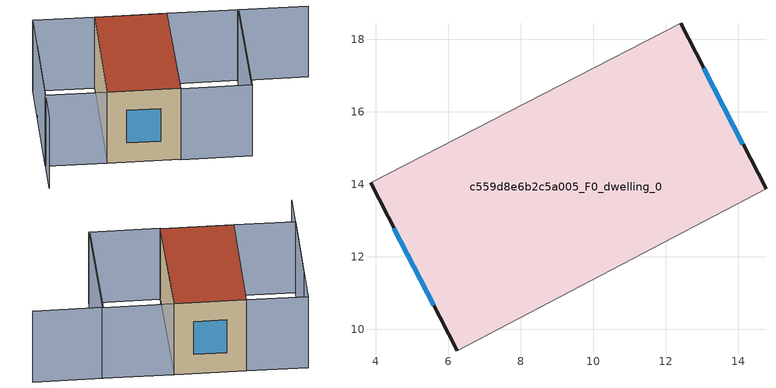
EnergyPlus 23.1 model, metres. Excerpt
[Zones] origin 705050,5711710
c559d8e6b2c5a005_F0_dwelling_0
 floor ground (EU_floor_Construction): 12.4,18.43 14.76,13.88 6.24,9.41 3.85,14.04 z0
 wall outside (EU_wall_Construction): 3.85,14.04 6.24,9.41 / 14.76,13.88 12.4,18.43 z0:6
 wall adiabatic (EU_wall_Construction): 12.4,18.43 3.85,14.04 / 6.24,9.41 14.76,13.88 z0:6
 window (EU_Window_Construction): 4.5,12.79 5.59,10.66 / 14.13,15.11 13.04,17.2 z1.62:4.38
 roof outside (EU_roof_Construction): 14.76,13.88 12.4,18.43 3.85,14.04 6.24,9.41 z6
shading: 8.52,4.95 17.06,9.41 / 17.06,9.41 19.37,5 / 7.51,20.83 -0.63,16.63 / 6.21,9.4 14.76,13.88 / 14.76,13.88 17.12,9.37 / 17.12,9.37 8.57,4.9 / 8.57,4.9 6.21,9.4 / 1.85,17.92 10.4,22.32 / 10.4,22.32 12.4,18.44 / 12.4,18.44 3.85,14.03 / 3.85,14.03 1.85,17.92 z0:6
[Building]
EU S2 Campaign: North Axis=0; Terrain=City; Solar Distribution=FullExterior
[Site:Location]
London: Latitude=51.5; Longitude=-0.5; Time Zone=0; Elevation=25
[SizingPeriod:WeatherFileDays]
AnnualSizingPeriod: Begin Month=1; Begin Day of Month=1; End Month=12; End Day of Month=31; Day of Week for Start Day=Monday; Use Weather File Daylight Saving Period=No; Use Weather File Rain and Snow Indicators=No
[MATERIAL]
EU_InternalMass_Material: Roughness=MediumRough; Thickness=0.1; Conductivity=1; Density=1800; Specific Heat=900; Thermal Absorptance=0.9; Solar Absorptance=0.7; Visible Absorptance=0.7
[MATERIAL:NOMASS] Roughness=MediumRough; Thermal Absorptance=0.9; Solar Absorptance=0.7; Visible Absorptance=0.7
Name | Thermal Resistance
EU_wall_NoMass | 0.727863
EU_roof_NoMass | 0.773354
EU_floor_NoMass | 1.79329
[WINDOWMATERIAL:SIMPLEGLAZINGSYSTEM]
EU_Window_SimpleGlazing: UFactor=2.58614; Solar Heat Gain Coefficient=0.76; Visible Transmittance=0.76
[CONSTRUCTION]
EU_wall_Construction: EU_wall_NoMass
EU_roof_Construction: EU_roof_NoMass
EU_floor_Construction: EU_floor_NoMass
EU_InternalMass_Construction: EU_InternalMass_Material
EU_Window_Construction: EU_Window_SimpleGlazing
[ZONE]
c559d8e6b2c5a005_F0_dwelling_0: Type=1; Multiplier=1; Ceiling Height=autocalculate; Volume=298.424; Floor Area=autocalculate; Part of Total Floor Area=Yes
[INTERNALMASS]
c559d8e6b2c5a005_F0_dwelling_0_EU_InternalMass: Construction=EU_InternalMass_Construction; Zone or ZoneList=c559d8e6b2c5a005_F0_dwelling_0; Surface Area=49.7372
[OTHEREQUIPMENT]
EU_Step8_InternalGain_c559d8e6b2c5a005_F0_dwelling_0_f000: Fuel Type=Electricity; Zone or ZoneList or Space or SpaceList=c559d8e6b2c5a005_F0_dwelling_0; Schedule=EU_Step8_GainSchedule_c559d8e6b2c5a005_F0_dwelling_0_f000; Design Level Calculation Method=Watts/Area; Power per Zone Floor Area=1; Fraction Latent=0; Fraction Radiant=0; Fraction Lost=0; Carbon Dioxide Generation Rate=0; EndUse Subcategory=EU_Step8_InternalGains
[ZONEVENTILATION:DESIGNFLOWRATE]
EU_ConstantAir_c559d8e6b2c5a005_F0_dwelling_0: Zone or ZoneList or Space or SpaceList=c559d8e6b2c5a005_F0_dwelling_0; Schedule=EU_AlwaysOn; Design Flow Rate Calculation Method=AirChanges/Hour; Air Changes per Hour=0.484901; Ventilation Type=Natural; Fan Pressure Rise=0; Fan Total Efficiency=1; Constant Term Coefficient=1; Temperature Term Coefficient=0; Velocity Term Coefficient=0; Velocity Squared Term Coefficient=0; Minimum Indoor Temperature=-100; Maximum Indoor Temperature=100; Delta Temperature=-100; Minimum Outdoor Temperature=-100; Maximum Outdoor Temperature=100; Maximum Wind Speed=40
[HVACTEMPLATE:THERMOSTAT]
EU_HeatOnly_c559d8e6b2c5a005_F0_dwelling_0: Constant Heating Setpoint=20; Constant Cooling Setpoint=50
[HVACTEMPLATE:ZONE:IDEALLOADSAIRSYSTEM]
c559d8e6b2c5a005_F0_dwelling_0: Template Thermostat=EU_HeatOnly_c559d8e6b2c5a005_F0_dwelling_0; System Availability Schedule=EU_AlwaysOn; Maximum Heating Supply Air Temperature=50; Minimum Cooling Supply Air Temperature=13; Maximum Heating Supply Air Humidity Ratio=0.0156; Minimum Cooling Supply Air Humidity Ratio=0.0077; Heating Limit=NoLimit; Cooling Limit=NoLimit; Heating Availability Schedule=EU_AlwaysOn; Cooling Availability Schedule=EU_CoolingOff; Dehumidification Control Type=ConstantSensibleHeatRatio; Cooling Sensible Heat Ratio=0.7; Dehumidification Setpoint=60; Humidification Control Type=None; Humidification Setpoint=30; Outdoor Air Method=None; Outdoor Air Flow Rate per Person=0.00944; Outdoor Air Flow Rate per Zone Floor Area=0; Outdoor Air Flow Rate per Zone=0; Demand Controlled Ventilation Type=None; Outdoor Air Economizer Type=NoEconomizer; Heat Recovery Type=None; Sensible Heat Recovery Effectiveness=0.7; Latent Heat Recovery Effectiveness=0.65
[SIZING:ZONE]
c559d8e6b2c5a005_F0_dwelling_0: Zone Cooling Design Supply Air Temperature Input Method=SupplyAirTemperature; Zone Cooling Design Supply Air Temperature=13; Zone Heating Design Supply Air Temperature Input Method=SupplyAirTemperature; Zone Heating Design Supply Air Temperature=50; Zone Cooling Design Supply Air Humidity Ratio=0.008; Zone Heating Design Supply Air Humidity Ratio=0.008; Cooling Design Air Flow Method=DesignDay; Cooling Design Air Flow Rate=0; Cooling Minimum Air Flow per Zone Floor Area=0.000762; Cooling Minimum Air Flow=0; Cooling Minimum Air Flow Fraction=0.2; Heating Design Air Flow Method=DesignDay; Heating Design Air Flow Rate=0; Heating Maximum Air Flow per Zone Floor Area=0.002032; Heating Maximum Air Flow=0.141576; Heating Maximum Air Flow Fraction=0.3; Account for Dedicated Outdoor Air System=No; Dedicated Outdoor Air System Control Strategy=NeutralSupplyAir; Dedicated Outdoor Air Low Setpoint Temperature for Design=autosize; Dedicated Outdoor Air High Setpoint Temperature for Design=autosize; Zone Load Sizing Method=Sensible Load Only No Latent Load; Zone Latent Cooling Design Supply Air Humidity Ratio Input Method=HumidityRatioDifference; Zone Cooling Design Supply Air Humidity Ratio Difference=0.005; Zone Latent Heating Design Supply Air Humidity Ratio Input Method=HumidityRatioDifference; Zone Humidification Design Supply Air Humidity Ratio Difference=0.005
[SCHEDULE:CONSTANT]
Name | Hourly Value
EU_AlwaysOn | 1
EU_CoolingOff | 0
[SCHEDULE:FILE]
EU_Step8_GainSchedule_c559d8e6b2c5a005_F0_dwelling_0_f000: File=../../schedules/c559d8e6b2c5a005/c559d8e6b2c5a005_F0_dwelling_0_f000_gain.csv; Column Number=1; Rows to Skip at Top=0; Number of Hours of Data=8760; Column Separator=Comma; Interpolate to Timestep=No; Minutes per Item=60; Adjust Schedule for Daylight Savings=Yes
